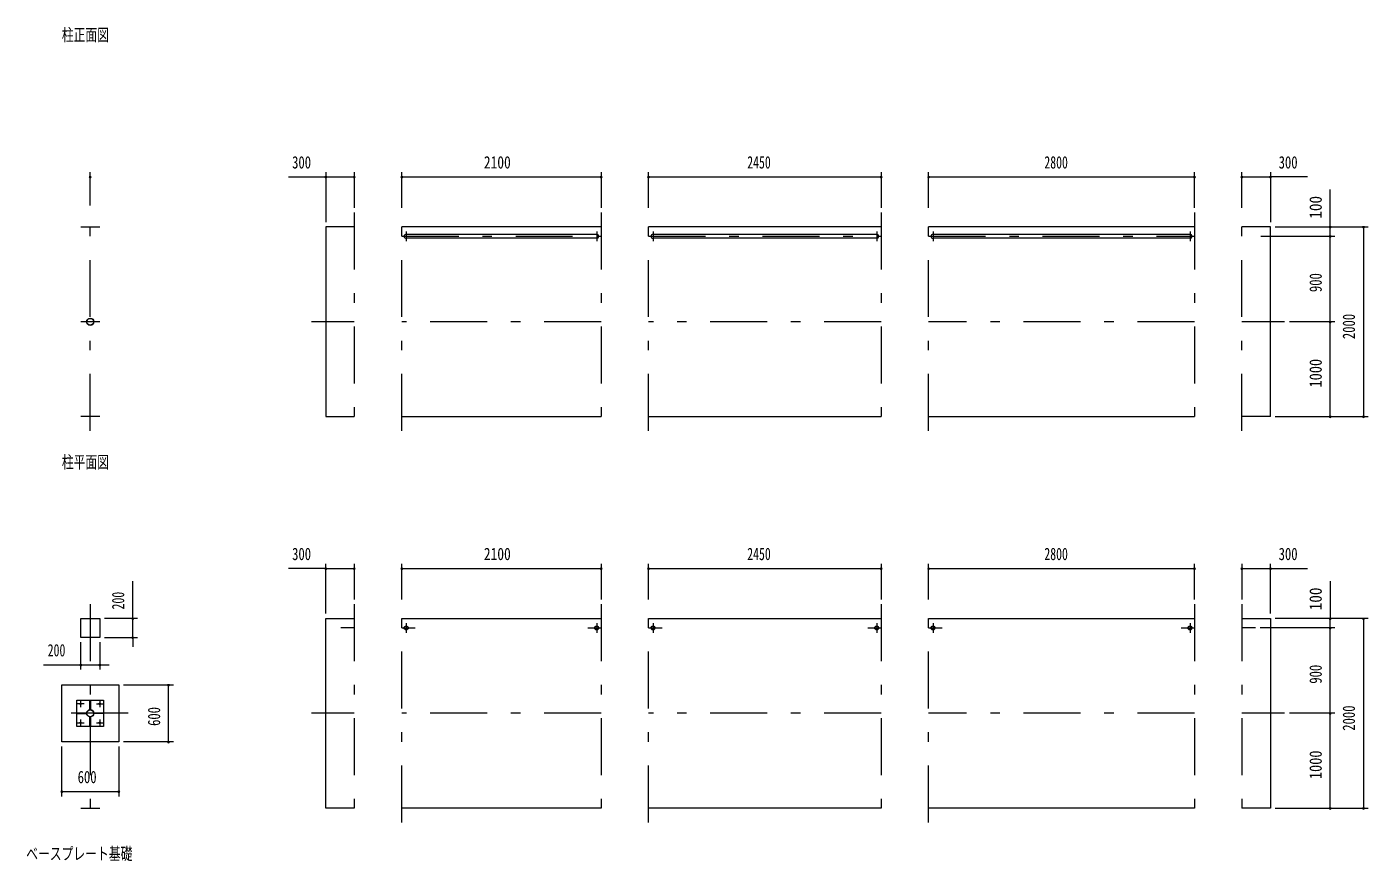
# Model space of a CAD drawing. Units: millimetres, scale not verified. Extents: x -22476 to 22466, y -10500 to 10500.
# Drawn here: x -22476 to -8347, y -8113 to 676 of the extents above; entities that cross this region are included whole.
import ezdxf
from ezdxf.enums import TextEntityAlignment as Align

# ---------------------------------------------------------------- set-up
doc = ezdxf.new("R2010")
doc.units = ezdxf.units.MM
doc.header["$LTSCALE"] = 50
doc.linetypes.add('USER3', pattern=[24, 12, -5, 2, -5])
for name, color, linetype, lineweight in [('0-2_1-0BOLD', 7, 'Continuous', 18), ('0-3_1-2CENTER', 3, 'USER3', 18), ('0-5_1-5DIM', 3, 'Continuous', 18)]:
    doc.layers.add(name, color=color, linetype=linetype, lineweight=lineweight)
doc.styles.add('ＭＳ ゴシック', font='')
doc.styles.get('ＭＳ ゴシック').set_extended_font_data('MS Gothic')

msp = doc.modelspace()

# ---------------------------------------------------------------- linework, layer by layer
at = {"layer": '0-2_1-0BOLD'}
for p, q in [((-21908.01, -1430.33), (-21708.01, -1430.33)), ((-16426.56, -1430.33), (-18526.56, -1430.33)), ((-18480.21, -1508.98), (-16472.91, -1508.98)), ((-16472.91, -1551.68), (-18480.21, -1551.68)), ((-13476.56, -1430.33), (-15926.56, -1430.33)), ((-15880.2, -1508.98), (-13522.91, -1508.98)), ((-13522.91, -1551.68), (-15880.2, -1551.68)), ((-10176.56, -1430.33), (-12976.56, -1430.33)), ((-12930.21, -1508.98), (-10222.91, -1508.98)), ((-10222.91, -1551.68), (-12930.21, -1551.68)), ((-21708.01, -3430.33), (-21908.01, -3430.33)), ((-18526.56, -3430.33), (-16426.56, -3430.33)), ((-15926.56, -3430.33), (-13476.56, -3430.33)), ((-12976.56, -3430.33), (-10176.56, -3430.33)), ((-9376.56, -3430.33), (-9676.56, -3430.33)), ((-21908.01, -5555.32), (-21708.01, -5555.32)), ((-21708.01, -5555.33), (-21708.01, -5755.33)), ((-18526.56, -5555.33), (-16426.56, -5555.33)), ((-15926.56, -5555.33), (-13476.56, -5555.33)), ((-12976.56, -5555.33), (-10176.56, -5555.33)), ((-9676.56, -5555.33), (-9376.56, -5555.33)), ((-21811.01, -6497.18), (-21805.01, -6497.18)), ((-21866.16, -6558.32), (-21866.16, -6552.33)), ((-21805.01, -6613.48), (-21811.01, -6613.48)), ((-21749.86, -6552.33), (-21749.86, -6558.32)), ((-21908.01, -7555.33), (-21708.01, -7555.33)), ((-16426.56, -7555.32), (-18526.56, -7555.32)), ((-13476.56, -7555.32), (-15926.56, -7555.32)), ((-10176.56, -7555.32), (-12976.56, -7555.32))]:
    msp.add_line(p, q, dxfattribs=at)
for points in [[(-19026.56, -1430.33), (-19326.56, -1430.33), (-19326.56, -3430.33), (-19026.56, -3430.33)], [(-9376.56, -3430.33), (-9376.56, -1430.33), (-9676.56, -1430.33)], [(-21708.01, -5755.33), (-21908.01, -5755.33), (-21908.01, -5555.33)], [(-19026.56, -7555.32), (-19326.56, -7555.32), (-19326.56, -5555.33), (-19026.56, -5555.33)], [(-9376.56, -5555.33), (-9376.56, -7555.32), (-9676.56, -7555.32)]]:
    msp.add_lwpolyline(points, dxfattribs=at)
for points in [[(-21508.01, -6855.33), (-22108.01, -6855.33), (-22108.01, -6255.33), (-21508.01, -6255.33)], [(-21668.01, -6695.33), (-21948.01, -6695.33), (-21948.01, -6415.33), (-21668.01, -6415.33)], [(-21811.01, -6517.18), (-21811.01, -6417.18), (-21805.01, -6417.18), (-21805.01, -6517.18)], [(-21846.16, -6558.32), (-21846.16, -6552.33), (-21946.16, -6552.33), (-21946.16, -6558.32)], [(-21805.01, -6693.48), (-21811.01, -6693.48), (-21811.01, -6593.48), (-21805.01, -6593.48)], [(-21769.86, -6552.33), (-21669.86, -6552.33), (-21669.86, -6558.32), (-21769.86, -6558.32)]]:
    msp.add_lwpolyline(points, close=True, dxfattribs=at)
for centre, radius in [((-21808.01, -2430.33), 38.15), ((-21808.01, -2430.33), 35.35), ((-18480.21, -5655.33), 21.35), ((-18480.21, -5655.33), 19.05), ((-16472.91, -5655.33), 21.35), ((-16472.91, -5655.33), 19.05), ((-15880.21, -5655.33), 21.35), ((-15880.21, -5655.33), 19.05), ((-13522.91, -5655.33), 21.35), ((-13522.91, -5655.33), 19.05), ((-12930.21, -5655.33), 21.35), ((-12930.21, -5655.33), 19.05), ((-10222.91, -5655.33), 21.35), ((-10222.91, -5655.33), 19.05), ((-21908.01, -6455.33), 8), ((-21708.01, -6455.33), 8), ((-21808.01, -6555.33), 38.15), ((-21808.01, -6555.33), 35.35), ((-21908.01, -6655.33), 8), ((-21708.01, -6655.33), 8)]:
    msp.add_circle(centre, radius, dxfattribs=at)
for centre, start, end in [((-18480.21, -1530.33), 90, 270), ((-16472.91, -1530.33), 270, 90), ((-15880.2, -1530.33), 90, 270), ((-13522.91, -1530.33), 270, 90), ((-12930.21, -1530.33), 90, 270), ((-10222.91, -1530.33), 270, 90)]:
    msp.add_arc(centre, 21.35, start, end, dxfattribs=at)
at = {"layer": '0-3_1-2CENTER'}
for p, q in [((-21808.01, -3580.33), (-21808.01, -1280.33)), ((-19026.56, -1280.33), (-19026.56, -3580.33)), ((-18526.56, -3580.33), (-18526.56, -1280.33)), ((-16426.56, -1280.33), (-16426.56, -3580.33)), ((-15926.56, -3580.33), (-15926.56, -1280.33)), ((-13476.56, -1280.33), (-13476.56, -3580.33)), ((-12976.56, -3580.33), (-12976.56, -1280.33)), ((-10176.56, -1280.33), (-10176.56, -3580.33)), ((-9676.56, -3580.33), (-9676.56, -1280.33)), ((-18526.56, -1530.33), (-16426.56, -1530.33)), ((-18480.21, -1478.98), (-18480.21, -1581.68)), ((-16472.91, -1478.98), (-16472.91, -1581.68)), ((-15926.56, -1530.33), (-13476.56, -1530.33)), ((-15880.2, -1478.98), (-15880.2, -1581.68)), ((-13522.91, -1478.98), (-13522.91, -1581.68)), ((-12976.56, -1530.33), (-10176.56, -1530.33)), ((-12930.21, -1478.98), (-12930.21, -1581.68)), ((-10222.91, -1478.98), (-10222.91, -1581.68)), ((-21708.01, -2430.33), (-21908.01, -2430.33)), ((-19026.56, -2430.33), (-19476.56, -2430.33)), ((-16426.56, -2430.33), (-18526.56, -2430.33)), ((-13476.56, -2430.33), (-15926.56, -2430.33)), ((-10176.56, -2430.33), (-12976.56, -2430.33)), ((-9226.56, -2430.33), (-9676.56, -2430.33)), ((-21808.01, -5405.33), (-21808.01, -7705.32)), ((-19026.56, -5405.33), (-19026.56, -7705.32)), ((-18526.56, -7705.32), (-18526.56, -5405.33)), ((-16426.56, -5405.33), (-16426.56, -7705.32)), ((-15926.56, -7705.32), (-15926.56, -5405.33)), ((-13476.56, -5405.33), (-13476.56, -7705.32)), ((-12976.56, -7705.32), (-12976.56, -5405.33)), ((-10176.56, -5405.33), (-10176.56, -7705.32)), ((-9676.56, -5405.33), (-9676.56, -7705.32)), ((-18480.21, -5603.98), (-18480.21, -5706.68)), ((-16472.91, -5603.98), (-16472.91, -5706.68)), ((-15880.21, -5603.98), (-15880.21, -5706.68)), ((-13522.91, -5603.98), (-13522.91, -5706.68)), ((-12930.21, -5603.98), (-12930.21, -5706.68)), ((-10222.91, -5603.98), (-10222.91, -5706.68)), ((-19026.56, -5655.33), (-19167.98, -5655.33)), ((-18526.56, -5655.33), (-18385.14, -5655.33)), ((-16567.98, -5655.33), (-16426.56, -5655.33)), ((-15926.56, -5655.33), (-15785.14, -5655.33)), ((-13617.98, -5655.33), (-13476.56, -5655.33)), ((-12976.56, -5655.33), (-12835.14, -5655.33)), ((-10317.98, -5655.33), (-10176.56, -5655.33)), ((-9535.14, -5655.33), (-9676.56, -5655.33)), ((-21873.86, -6455.33), (-21942.15, -6455.33)), ((-21908.01, -6489.47), (-21908.01, -6421.18)), ((-21742.15, -6455.33), (-21673.86, -6455.33)), ((-21708.01, -6421.18), (-21708.01, -6489.47)), ((-21408.01, -6555.33), (-22208.01, -6555.33)), ((-21908.01, -6689.47), (-21908.01, -6621.18)), ((-21708.01, -6621.18), (-21708.01, -6689.47)), ((-19026.56, -6555.32), (-19476.56, -6555.32)), ((-16426.56, -6555.32), (-18526.56, -6555.32)), ((-13476.56, -6555.32), (-15926.56, -6555.32)), ((-10176.56, -6555.32), (-12976.56, -6555.32)), ((-9226.56, -6555.32), (-9676.56, -6555.32)), ((-21942.15, -6655.33), (-21873.86, -6655.33)), ((-21742.15, -6655.33), (-21673.86, -6655.33))]:
    msp.add_line(p, q, dxfattribs=at)
at = {"layer": '0-5_1-5DIM'}
for p, q in [((-21798.01, -905.33), (-21818.01, -905.33)), ((-21808.01, -1205.33), (-21808.01, -855.33)), ((-19719.06, -905.33), (-19326.56, -905.33)), ((-19316.56, -905.33), (-19336.56, -905.33)), ((-19326.56, -855.33), (-19326.56, -1380.33)), ((-19326.56, -905.33), (-19026.56, -905.33)), ((-19016.56, -905.33), (-19036.56, -905.33)), ((-19026.56, -855.33), (-19026.56, -1230.33)), ((-18516.56, -905.33), (-18536.56, -905.33)), ((-18526.56, -1230.33), (-18526.56, -855.33)), ((-18526.56, -905.33), (-16426.56, -905.33)), ((-16416.56, -905.33), (-16436.56, -905.33)), ((-16426.56, -855.33), (-16426.56, -1230.33)), ((-15916.56, -905.33), (-15936.56, -905.33)), ((-15926.56, -1230.33), (-15926.56, -855.33)), ((-15926.56, -905.33), (-13476.56, -905.33)), ((-13466.56, -905.33), (-13486.56, -905.33)), ((-13476.56, -855.33), (-13476.56, -1230.33)), ((-12966.56, -905.33), (-12986.56, -905.33)), ((-12976.56, -1230.33), (-12976.56, -855.33)), ((-12976.56, -905.33), (-10176.56, -905.33)), ((-10166.56, -905.33), (-10186.56, -905.33)), ((-10176.56, -1230.33), (-10176.56, -855.33)), ((-9666.56, -905.33), (-9686.56, -905.33)), ((-9676.56, -1230.33), (-9676.56, -855.33)), ((-9676.56, -905.33), (-9376.56, -905.33)), ((-9366.56, -905.33), (-9386.56, -905.33)), ((-9376.56, -855.33), (-9376.56, -1380.33)), ((-8984.06, -905.33), (-9376.56, -905.33)), ((-8746.56, -1430.33), (-8746.56, -1037.83)), ((-9476.21, -1530.33), (-8696.56, -1530.33)), ((-9326.56, -1430.33), (-8346.56, -1430.33)), ((-8736.56, -1430.33), (-8756.56, -1430.33)), ((-8736.56, -1530.33), (-8756.56, -1530.33)), ((-8746.56, -1530.33), (-8746.56, -1430.33)), ((-8746.56, -2430.33), (-8746.56, -1530.33)), ((-8386.56, -1430.33), (-8406.56, -1430.33)), ((-8396.56, -1430.33), (-8396.56, -3430.33)), ((-8696.56, -2430.33), (-9176.56, -2430.33)), ((-8736.56, -2430.33), (-8756.56, -2430.33)), ((-8746.56, -3430.33), (-8746.56, -2430.33)), ((-9326.56, -3430.33), (-8346.56, -3430.33)), ((-8736.56, -3430.33), (-8756.56, -3430.33)), ((-8386.56, -3430.33), (-8406.56, -3430.33)), ((-19326.56, -5030.33), (-19719.06, -5030.33)), ((-19316.56, -5030.33), (-19336.56, -5030.33)), ((-19326.56, -5505.33), (-19326.56, -4980.33)), ((-19326.56, -5030.33), (-19026.56, -5030.33)), ((-19016.56, -5030.33), (-19036.56, -5030.33)), ((-19026.56, -4980.33), (-19026.56, -5355.33)), ((-18516.56, -5030.33), (-18536.56, -5030.33)), ((-18526.56, -5355.33), (-18526.56, -4980.33)), ((-18526.56, -5030.33), (-16426.56, -5030.33)), ((-16416.56, -5030.33), (-16436.56, -5030.33)), ((-16426.56, -4980.33), (-16426.56, -5355.33)), ((-15916.56, -5030.33), (-15936.56, -5030.33)), ((-15926.56, -5355.33), (-15926.56, -4980.33)), ((-15926.56, -5030.33), (-13476.56, -5030.33)), ((-13466.56, -5030.33), (-13486.56, -5030.33)), ((-13476.56, -4980.33), (-13476.56, -5355.33)), ((-12966.56, -5030.33), (-12986.56, -5030.33)), ((-12976.56, -5355.33), (-12976.56, -4980.33)), ((-12976.56, -5030.33), (-10176.56, -5030.33)), ((-10166.56, -5030.33), (-10186.56, -5030.33)), ((-10176.56, -5355.33), (-10176.56, -4980.33)), ((-9666.56, -5030.33), (-9686.56, -5030.33)), ((-9676.56, -4980.33), (-9676.56, -5355.33)), ((-9676.56, -5030.33), (-9376.56, -5030.33)), ((-9366.56, -5030.33), (-9386.56, -5030.33)), ((-9376.56, -5505.33), (-9376.56, -4980.33)), ((-9376.56, -5030.33), (-8984.06, -5030.33)), ((-21360.99, -5555.33), (-21360.99, -5162.83)), ((-8746.56, -5162.82), (-8746.56, -5555.32)), ((-21310.99, -5555.33), (-21658.01, -5555.33)), ((-21350.99, -5555.33), (-21370.99, -5555.33)), ((-21360.99, -5755.33), (-21360.99, -5555.33)), ((-8346.56, -5555.33), (-9326.56, -5555.33)), ((-8736.56, -5555.33), (-8756.56, -5555.33)), ((-8746.56, -5655.33), (-8746.56, -5555.33)), ((-8386.56, -5555.33), (-8406.56, -5555.33)), ((-8396.56, -5555.33), (-8396.56, -7555.32)), ((-21658.01, -5755.33), (-21310.99, -5755.33)), ((-21350.99, -5755.33), (-21370.99, -5755.33)), ((-21360.99, -5755.33), (-21360.99, -5855.33)), ((-8696.56, -5655.33), (-9485.14, -5655.33)), ((-8736.56, -5655.33), (-8756.56, -5655.33)), ((-8746.56, -6555.32), (-8746.56, -5655.33)), ((-21908.01, -6094.63), (-21908.01, -5805.33)), ((-21708.01, -5805.33), (-21708.01, -6094.63)), ((-22300.51, -6044.63), (-21908.01, -6044.63)), ((-21898.01, -6044.63), (-21918.01, -6044.63)), ((-21908.01, -6044.63), (-21708.01, -6044.63)), ((-21698.01, -6044.63), (-21718.01, -6044.63)), ((-21708.01, -6044.63), (-21608.01, -6044.63)), ((-21458.01, -6255.33), (-20933.01, -6255.33)), ((-20973.01, -6255.33), (-20993.01, -6255.33)), ((-20983.01, -6855.33), (-20983.01, -6255.33)), ((-8696.56, -6555.32), (-9176.56, -6555.32)), ((-8736.56, -6555.32), (-8756.56, -6555.32)), ((-8746.56, -7555.32), (-8746.56, -6555.32)), ((-22108.01, -7430.33), (-22108.01, -6905.33)), ((-21508.01, -6905.33), (-21508.01, -7430.33)), ((-20933.01, -6855.33), (-21458.01, -6855.33)), ((-20973.01, -6855.33), (-20993.01, -6855.33)), ((-22098.01, -7380.33), (-22118.01, -7380.33)), ((-22108.01, -7380.33), (-21508.01, -7380.33)), ((-21498.01, -7380.33), (-21518.01, -7380.33)), ((-9326.56, -7555.32), (-8346.56, -7555.32)), ((-8736.56, -7555.32), (-8756.56, -7555.32)), ((-8386.56, -7555.32), (-8406.56, -7555.32))]:
    msp.add_line(p, q, dxfattribs=at)
for centre in [(-21808.01, -905.33), (-19326.56, -905.33), (-19026.56, -905.33), (-18526.56, -905.33), (-16426.56, -905.33), (-15926.56, -905.33), (-13476.56, -905.33), (-12976.56, -905.33), (-10176.56, -905.33), (-9676.56, -905.33), (-9376.56, -905.33), (-8746.56, -1430.33), (-8746.56, -1530.33), (-8396.56, -1430.33), (-8746.56, -2430.33), (-8746.56, -3430.33), (-8396.56, -3430.33), (-19326.56, -5030.33), (-19026.56, -5030.33), (-18526.56, -5030.33), (-16426.56, -5030.33), (-15926.56, -5030.33), (-13476.56, -5030.33), (-12976.56, -5030.33), (-10176.56, -5030.33), (-9676.56, -5030.33), (-9376.56, -5030.33), (-21360.99, -5555.33), (-8746.56, -5555.33), (-8396.56, -5555.33), (-21360.99, -5755.33), (-8746.56, -5655.33), (-21908.01, -6044.63), (-21708.01, -6044.63), (-20983.01, -6255.33), (-8746.56, -6555.32), (-20983.01, -6855.33), (-22108.01, -7380.33), (-21508.01, -7380.33), (-8746.56, -7555.32), (-8396.56, -7555.32)]:
    msp.add_arc(centre, 10, 180, 0, dxfattribs=at)

# ---------------------------------------------------------------- texts
at = {"layer": '0-5_1-5DIM', "color": 7, "style": 'ＭＳ ゴシック'}
for s, width, p in [('柱正面図', 0.7, (-22108.01, 487.43)), ('300', 0.75, (-19681.91, -855.33)), ('2100', 0.8, (-17661.95, -855.33)), ('2450', 0.7, (-14887.57, -855.33)), ('2800', 0.7, (-11757.83, -855.33)), ('300', 0.75, (-9289.41, -855.33)), ('柱平面図', 0.7, (-22108.01, -4012.56)), ('300', 0.75, (-19681.91, -4980.33)), ('2100', 0.8, (-17661.95, -4980.33)), ('2450', 0.7, (-14887.57, -4980.33)), ('2800', 0.7, (-11757.83, -4980.33)), ('300', 0.75, (-9289.41, -4980.33)), ('200', 0.7, (-22256.52, -5994.63)), ('600', 0.75, (-21940.87, -7330.33)), ('ベースプレート基礎', 0.7, (-22483.01, -8137.56))]:
    msp.add_text(s, height=130.2, dxfattribs=dict(at, width=width)).set_placement(p, align=Align.BOTTOM_LEFT)
for s, width, p in [('100', 0.9, (-8796.56, -1344.66)), ('900', 0.75, (-8796.56, -2117.95)), ('2000', 0.75, (-8446.56, -2613.36)), ('1000', 0.85, (-8796.56, -3123.13)), ('200', 0.7, (-21410.99, -5461.34)), ('100', 0.9, (-8796.56, -5469.65)), ('900', 0.75, (-8796.56, -6242.95)), ('600', 0.75, (-21033.01, -6688.19)), ('2000', 0.75, (-8446.56, -6738.36)), ('1000', 0.85, (-8796.56, -7248.13))]:
    msp.add_text(s, height=130.2, rotation=90, dxfattribs=dict(at, width=width)).set_placement(p, align=Align.BOTTOM_LEFT)

doc.saveas('drawing.dxf')
